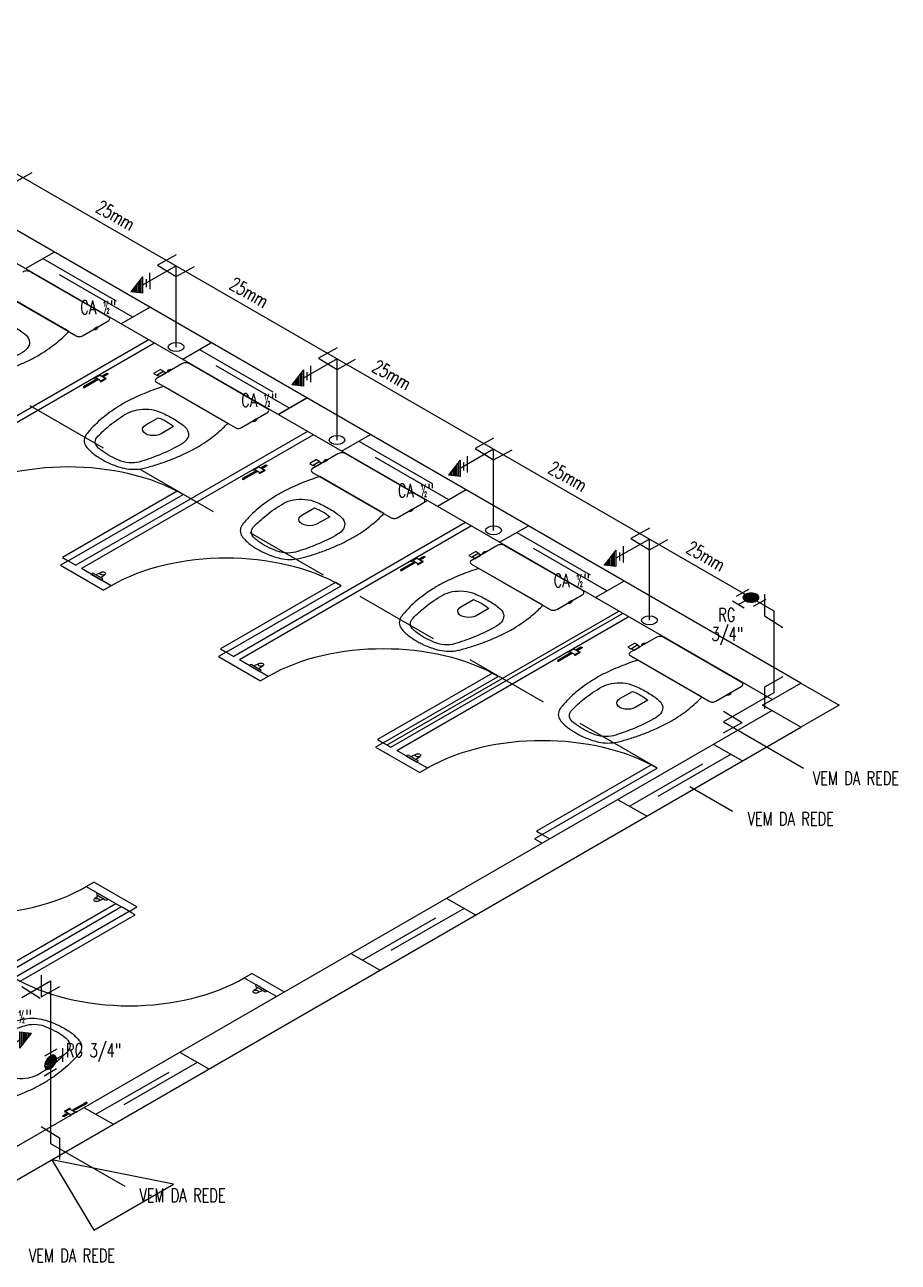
# Model space of a CAD drawing. Header units: millimetres. Extents: x 474.7 to 528.3, y 13.1 to 23.5.
# Drawn here: x 487.164 to 490.388, y 15.545 to 20.114 of the extents above; entities that cross this region are included whole.
import ezdxf

# ---------------------------------------------------------------- set-up
doc = ezdxf.new("R2010")
doc.units = ezdxf.units.MM
doc.header["$LTSCALE"] = 2.5
doc.linetypes.add('HIDDEN2', pattern=[0.1875, 0.125, -0.0625])
for name, color, linetype in [('AF-PVCH', 140, 'Continuous'), ('EIXO', 253, 'Continuous'), ('I-AGUA FRIA', 5, 'Continuous'), ('I-ARQ', 8, 'Continuous'), ('I-CONEXAO', 1, 'Continuous'), ('I-NORMO_INST', 4, 'Continuous'), ('I-ÁGUA', 5, 'Continuous')]:
    doc.layers.add(name, color=color, linetype=linetype)
doc.styles.add('25', font='ROMANS.SHX', dxfattribs={"width": 0.7, "height": 0.05})

# ---------------------------------------------------------------- blocks, each defined once
blk = doc.blocks.new('A$C79730085')
at = {"color": 8}
for p, q in [((-0.0229, 0.139, 2.2483), (0.0227, 0.1127, 2.2483)), ((-0.0198, 0.1433, 2.2483), (0.0196, 0.1206, 2.2483)), ((-0.0166, 0.1475, 2.2483), (0.0164, 0.1284, 2.2483)), ((-0.0135, 0.1518, 2.2483), (0.0133, 0.1363, 2.2483)), ((-0.0103, 0.156, 2.2483), (0.0101, 0.1442, 2.2483)), ((-0.0072, 0.1603, 2.2483), (0.007, 0.1521, 2.2483)), ((-0.004, 0.1645, 2.2483), (0.0038, 0.16, 2.2483))]:
    blk.add_line(p, q, dxfattribs=at)
at = {"layer": 'I-CONEXAO'}
for p, q in [((-0.0261, 0.1348, 2.2483), (-0.0001, 0.1698, 2.2483)), ((0.0259, 0.1048, 2.2483), (-0.0001, 0.1698, 2.2483)), ((0.0258, 0.0749), (-0.0262, 0.1049)), ((0.0259, 0.1048, 2.2483), (-0.0261, 0.1348, 2.2483)), ((0.0128, 0.098), (-0.0132, 0.113))]:
    blk.add_line(p, q, dxfattribs=at)
blk = doc.blocks.new('*U16')
blk.add_line((0.1234, 0.3712), (0, 0.3))
at = {"color": 8, "extrusion": (0, 0.816497, 0.57735)}
blk.add_circle((0, 0), 0.0291, dxfattribs=at)
at = {"layer": 'EIXO', "linetype": 'HIDDEN2'}
blk.add_line((0, 0, 2.2483), (0, 0.3, 2.2483), dxfattribs=at)
at = {"rotation": 300.0081952903947}
blk.add_blockref('A$C79730085', (0.0197, 0.3112, -2.2483), dxfattribs=at)
at = {"layer": 'I-NORMO_INST', "style": '25', "width": 0.7}
blk.add_text('CA ½"', height=0.05, dxfattribs=at).set_placement((0.0344, 0.4325, 2.2483))
blk = doc.blocks.new('*U21')
at = {"color": 8, "extrusion": (0, 0.816497, 0.57735)}
blk.add_circle((0, 0), 0.0291, dxfattribs=at)
at = {"layer": 'EIXO', "linetype": 'HIDDEN2'}
blk.add_line((0, 0, 2.2483), (0, 0.3, 2.2483), dxfattribs=at)
at = {"layer": 'I-AGUA FRIA'}
blk.add_line((0, 0.3, 2.2483), (-0.1234, 0.2288, 2.2483), dxfattribs=at)
at = {"rotation": 120.0081952903946}
blk.add_blockref('A$C79730085', (-0.0197, 0.2888), dxfattribs=at)
at = {"layer": 'I-NORMO_INST', "style": '25', "width": 0.7}
blk.add_text('CA ½"', height=0.05, dxfattribs=at).set_placement((-0.3535, 0.1221, 2.2483))
blk = doc.blocks.new('*X9')
at = {"color": 0}
for p, q in [((6.7133, 15.0236), (6.7303, 15.0405)), ((6.714, 15.0296), (6.7214, 15.037)), ((6.7149, 15.0199), (6.7367, 15.0417)), ((6.7174, 15.0171), (6.7424, 15.042)), ((6.7204, 15.0147), (6.7475, 15.0418)), ((6.7238, 15.0128), (6.7521, 15.0412)), ((6.7275, 15.0113), (6.7565, 15.0402)), ((6.7317, 15.0102), (6.7604, 15.0388)), ((6.7363, 15.0094), (6.7639, 15.0371)), ((6.7412, 15.009), (6.7671, 15.0349)), ((6.7466, 15.0091), (6.7697, 15.0323)), ((6.7527, 15.0099), (6.7718, 15.029)), ((6.7602, 15.0121), (6.7724, 15.0243))]:
    blk.add_line(p, q, dxfattribs=at)
blk = doc.blocks.new('RG5')
at = {"layer": 'I-CONEXAO'}
for p, q in [((-0.0537, 0.0041), (-0.0078, 0.0306)), ((-0.0242, -0.0389), (-0.0674, -0.014)), ((-0.0201, -0.0116), (-0.0458, -0.0264)), ((0.01, -0.0318), (0.0558, -0.0053))]:
    blk.add_line(p, q, dxfattribs=at)
blk.add_lwpolyline([(-0.0297, 0, 0.161289), (-0.0278, -0.0057, 0.106183), (-0.021, -0.0117, 0.070456), (-0.0119, -0.0151, 0.056723), (0, -0.0165, 0.056723), (0.0119, -0.0151, 0.070456), (0.021, -0.0117, 0.106183), (0.0278, -0.0057, 0.161289), (0.0297, 0, 0.161289), (0.0278, 0.0057, 0.106183), (0.021, 0.0117, 0.070456), (0.0119, 0.0152, 0.056723), (0, 0.0165, 0.056723), (-0.0119, 0.0152, 0.070456), (-0.021, 0.0117, 0.106183), (-0.0278, 0.0057, 0.161289)], format="xyb", close=True, dxfattribs=at)
at = {"color": 8}
blk.add_blockref('*X9', (-6.7428, -15.0255), dxfattribs=at)
blk = doc.blocks.new('*U26')
at = {"layer": 'AF-PVCH', "xscale": -1, "rotation": 59.99999999999946}
blk.add_blockref('RG5', (-0.0027, -0.0005, 5.2136), dxfattribs=at)
at = {"layer": 'I-NORMO_INST', "style": '25', "width": 0.7}
blk.add_text('RG 3/4" ', height=0.05, dxfattribs=at).set_placement((0.0543, 0.0181))

msp = doc.modelspace()

# ---------------------------------------------------------------- linework, layer by layer
at = {"layer": 'I-AGUA FRIA', "linetype": 'HIDDEN2'}
for p, q in [((484.7471, 20.1135, 2.2483), (489.7758, 17.2102, 2.2483)), ((489.928, 17.6466, 2.2483), (489.743, 17.5397, 2.2483))]:
    msp.add_line(p, q, dxfattribs=at)
at = {"layer": 'I-AGUA FRIA'}
for p, q in [((486.339, 20.022, 2.2483), (489.928, 17.9499, 2.2483)), ((489.928, 17.9499, 2.2483), (489.928, 17.6466, 2.2483)), ((487.1525, 16.5224, 14.849), (487.2587, 16.5837, 14.849)), ((487.2587, 16.5837, 14.849), (487.2587, 15.9837, 14.849)), ((487.2587, 15.9837, 14.849), (487.5334, 15.8251, 14.849))]:
    msp.add_line(p, q, dxfattribs=at)
at = {"layer": 'I-ARQ', "extrusion": (0, 0.816497, 0.57735)}
for p, q in [((490.0285, 17.6833, 6.8993), (485.8248, 20.1103, 3.467)), ((490.0285, 17.6833, 6.8993), (485.8248, 20.1103, 3.467)), ((489.9224, 17.6221, 6.9859), (486.4576, 19.6225, 4.1569)), ((489.9224, 17.6221, 6.9859), (486.4576, 19.6225, 4.1569)), ((487.4706, 19.0362, 4.9861), (487.186, 19.2004, 4.7538)), ((487.0631, 19.1326, 4.8498), (487.353, 18.9652, 5.0865)), ((487.3769, 18.9651, 5.0866), (487.4706, 19.0192, 5.0101)), ((486.7652, 18.4569, 5.8053), (487.6195, 18.9502, 5.1077)), ((486.7864, 18.4447, 5.8226), (487.6407, 18.9379, 5.1251)), ((487.4663, 18.826, 5.2833), (487.4478, 18.8153, 5.2985)), ((487.4705, 18.8235, 5.2868), (487.452, 18.8129, 5.3019)), ((487.4621, 18.8235, 5.2868), (487.4663, 18.8211, 5.2903)), ((487.4636, 18.8244, 5.2856), (487.4678, 18.822, 5.289)), ((487.7435, 18.8616, 5.233), (487.6498, 18.8075, 5.3095)), ((488.0575, 18.6973, 5.4653), (487.7729, 18.8616, 5.233)), ((487.4314, 18.8059, 5.3118), (487.3809, 18.7767, 5.3531)), ((487.3844, 18.7787, 5.3502), (487.3887, 18.7763, 5.3537)), ((487.4357, 18.8034, 5.3153), (487.3852, 18.7742, 5.3565)), ((487.388, 18.7808, 5.3473), (487.3922, 18.7783, 5.3507)), ((487.4208, 18.8092, 5.307), (487.4419, 18.8215, 5.2897)), ((487.444, 18.7986, 5.322), (487.4232, 18.8106, 5.3051)), ((487.4603, 18.8081, 5.3087), (487.4395, 18.8201, 5.2917)), ((487.443, 18.7981, 5.3228), (487.4613, 18.8086, 5.3079)), ((487.4455, 18.7966, 5.3249), (487.4638, 18.8072, 5.3099)), ((487.4592, 18.8219, 5.2891), (487.4635, 18.8195, 5.2926)), ((487.65, 18.7937, 5.329), (487.9399, 18.6264, 5.5657)), ((487.3804, 18.7763, 5.3536), (487.3845, 18.774, 5.3569)), ((487.3821, 18.7774, 5.3521), (487.3863, 18.7749, 5.3556)), ((487.9638, 18.6262, 5.5658), (488.0575, 18.6803, 5.4893)), ((488.2077, 18.6121, 5.5859), (487.3521, 18.1181, 6.2845)), ((488.2289, 18.5998, 5.6032), (487.3733, 18.1058, 6.3018)), ((488.3198, 18.5289, 5.7035), (488.2261, 18.4748, 5.78)), ((488.6338, 18.3646, 5.9359), (488.3492, 18.5289, 5.7035)), ((488.0183, 18.467, 5.791), (487.9678, 18.4378, 5.8323)), ((488.0226, 18.4646, 5.7945), (487.9721, 18.4354, 5.8357)), ((488.0077, 18.4704, 5.7862), (488.0288, 18.4826, 5.7689)), ((488.0309, 18.4598, 5.8012), (488.0101, 18.4718, 5.7843)), ((488.0472, 18.4692, 5.7879), (488.0264, 18.4812, 5.7709)), ((488.0299, 18.4592, 5.802), (488.0482, 18.4698, 5.7871)), ((488.0324, 18.4578, 5.8041), (488.0507, 18.4683, 5.7891)), ((488.0532, 18.4871, 5.7625), (488.0347, 18.4765, 5.7777)), ((488.0574, 18.4847, 5.766), (488.0389, 18.474, 5.7811)), ((488.0461, 18.4831, 5.7683), (488.0504, 18.4806, 5.7718)), ((488.049, 18.4847, 5.766), (488.0532, 18.4823, 5.7695)), ((488.0505, 18.4856, 5.7648), (488.0547, 18.4831, 5.7682)), ((488.2263, 18.461, 5.7995), (488.5162, 18.2936, 6.0362)), ((487.9673, 18.4375, 5.8328), (487.9714, 18.4351, 5.8361)), ((487.969, 18.4385, 5.8313), (487.9732, 18.4361, 5.8348)), ((487.9713, 18.4399, 5.8294), (487.9756, 18.4374, 5.8329)), ((487.9749, 18.4419, 5.8265), (487.9791, 18.4395, 5.8299)), ((487.7269, 18.3916, 5.8976), (487.3026, 18.1467, 6.244)), ((487.3238, 18.1344, 6.2614), (487.7481, 18.3794, 5.915)), ((488.538, 18.2925, 6.0379), (488.6497, 18.3569, 5.9467)), ((488.5401, 18.2935, 6.0364), (488.6338, 18.3476, 5.9599)), ((488.7911, 18.2753, 6.0622), (487.9355, 17.7813, 6.7608)), ((488.8123, 18.263, 6.0795), (487.9567, 17.769, 6.7781)), ((488.9067, 18.19, 6.1827), (488.813, 18.1359, 6.2592)), ((489.2207, 18.0257, 6.4151), (488.9361, 18.19, 6.1827)), ((487.3026, 18.1467, 6.244), (487.3238, 18.1344, 6.2614)), ((488.591, 18.1336, 6.2625), (488.6122, 18.1458, 6.2452)), ((488.6306, 18.1324, 6.2642), (488.6098, 18.1444, 6.2472)), ((488.6366, 18.1503, 6.2389), (488.6181, 18.1397, 6.254)), ((488.6408, 18.1479, 6.2423), (488.6223, 18.1372, 6.2574)), ((488.6295, 18.1463, 6.2446), (488.6337, 18.1438, 6.2481)), ((488.6323, 18.1479, 6.2423), (488.6366, 18.1454, 6.2458)), ((488.6338, 18.1488, 6.2411), (488.6381, 18.1463, 6.2446)), ((487.3238, 18.1344, 6.2614), (487.2955, 18.1181, 6.2845)), ((487.2955, 18.1181, 6.2845), (487.4511, 18.0283, 6.4115)), ((487.3238, 18.1344, 6.2614), (487.3521, 18.1181, 6.2845)), ((487.4829, 18.0426, 6.3913), (487.3733, 18.1058, 6.3018)), ((488.5507, 18.1007, 6.3091), (488.5548, 18.0983, 6.3125)), ((488.6017, 18.1302, 6.2673), (488.5512, 18.101, 6.3086)), ((488.5524, 18.1017, 6.3076), (488.5566, 18.0993, 6.3111)), ((488.5547, 18.1031, 6.3057), (488.5589, 18.1006, 6.3092)), ((488.6059, 18.1278, 6.2708), (488.5554, 18.0986, 6.312)), ((488.5583, 18.1051, 6.3028), (488.5625, 18.1027, 6.3063)), ((488.6142, 18.123, 6.2775), (488.5934, 18.135, 6.2606)), ((488.6133, 18.1224, 6.2783), (488.6315, 18.133, 6.2634)), ((488.6158, 18.121, 6.2804), (488.634, 18.1315, 6.2654)), ((488.8132, 18.1222, 6.2787), (489.1031, 17.9548, 6.5154)), ((487.3415, 18.0916, 6.322), (487.4546, 18.0262, 6.4144)), ((487.4087, 18.0854, 6.3307), (487.4123, 18.0874, 6.3278)), ((487.4087, 18.0854, 6.3307), (487.4475, 18.063, 6.3624)), ((487.4193, 18.0874, 6.3278), (487.451, 18.0691, 6.3537)), ((487.4265, 18.0833, 6.3336), (487.4448, 18.0919, 6.3215)), ((487.4442, 18.0731, 6.3481), (487.459, 18.0837, 6.3331)), ((487.4475, 18.063, 6.3624), (487.451, 18.0651, 6.3595)), ((488.3102, 18.0548, 6.3739), (487.886, 17.8099, 6.7204)), ((488.3315, 18.0426, 6.3913), (488.3102, 18.0548, 6.3739)), ((487.4829, 18.0426, 6.3913), (487.4546, 18.0262, 6.4144)), ((487.9072, 17.7976, 6.7377), (488.3315, 18.0426, 6.3913)), ((489.127, 17.9547, 6.5156), (489.2207, 18.0088, 6.4391)), ((488.5012, 17.4547, 7.2227), (489.3568, 17.9487, 6.5241)), ((488.5153, 17.4465, 7.2342), (489.3696, 17.9397, 6.5367)), ((488.5365, 17.4343, 7.2515), (489.3908, 17.9275, 6.554)), ((489.4936, 17.8512, 6.6619), (489.3999, 17.7971, 6.7384)), ((489.8075, 17.6869, 6.8943), (489.523, 17.8512, 6.6619)), ((487.9072, 17.7976, 6.7377), (487.8789, 17.7813, 6.7608)), ((487.8789, 17.7813, 6.7608), (488.0345, 17.6915, 6.8878)), ((487.886, 17.8099, 6.7204), (487.9072, 17.7976, 6.7377)), ((487.9072, 17.7976, 6.7377), (487.9355, 17.7813, 6.7608)), ((489.1815, 17.7954, 6.7408), (489.131, 17.7663, 6.782)), ((489.1858, 17.793, 6.7442), (489.1353, 17.7638, 6.7855)), ((489.1708, 17.7988, 6.736), (489.192, 17.8111, 6.7187)), ((489.1941, 17.7882, 6.751), (489.1733, 17.8002, 6.734)), ((489.2104, 17.7977, 6.7376), (489.1896, 17.8097, 6.7206)), ((489.1931, 17.7877, 6.7518), (489.2114, 17.7982, 6.7368)), ((489.1956, 17.7862, 6.7538), (489.2139, 17.7968, 6.7389)), ((489.2164, 17.8156, 6.7123), (489.1979, 17.8049, 6.7274)), ((489.2206, 17.8131, 6.7158), (489.2021, 17.8024, 6.7309)), ((489.2093, 17.8115, 6.7181), (489.2136, 17.809, 6.7215)), ((489.2122, 17.8131, 6.7157), (489.2164, 17.8107, 6.7192)), ((489.2137, 17.814, 6.7145), (489.2179, 17.8115, 6.718)), ((489.4001, 17.7833, 6.7579), (489.69, 17.6159, 6.9946)), ((488.0628, 17.7078, 6.8647), (487.9567, 17.769, 6.7781)), ((487.9921, 17.7486, 6.807), (487.9956, 17.7506, 6.8041)), ((487.9921, 17.7486, 6.807), (488.0309, 17.7262, 6.8387)), ((488.0027, 17.7506, 6.8041), (488.0344, 17.7323, 6.83)), ((488.0098, 17.7465, 6.8099), (488.0282, 17.7551, 6.7978)), ((488.0275, 17.7363, 6.8244), (488.0423, 17.7469, 6.8094)), ((488.0309, 17.7262, 6.8387), (488.0344, 17.7283, 6.8358)), ((489.1305, 17.7659, 6.7826), (489.1346, 17.7635, 6.7859)), ((489.1322, 17.767, 6.781), (489.1364, 17.7645, 6.7845)), ((489.1345, 17.7683, 6.7791), (489.1388, 17.7659, 6.7826)), ((489.1381, 17.7704, 6.7762), (489.1423, 17.7679, 6.7797)), ((488.0628, 17.7078, 6.8647), (488.0345, 17.6915, 6.8878)), ((488.8901, 17.7201, 6.8474), (488.4658, 17.4751, 7.1938)), ((488.487, 17.4629, 7.2111), (488.9113, 17.7078, 6.8647)), ((488.9113, 17.7078, 6.8647), (488.8901, 17.7201, 6.8474)), ((489.8871, 17.6017, 7.0148), (490.0285, 17.6833, 6.8993)), ((489.8871, 17.6017, 7.0148), (490.0285, 17.6833, 6.8993)), ((489.8871, 17.6017, 7.0148), (490.0285, 17.6833, 6.8993)), ((489.8871, 17.6017, 7.0148), (490.0285, 17.6833, 6.8993)), ((489.8871, 17.6017, 7.0148), (490.0285, 17.6833, 6.8993)), ((489.8871, 17.6017, 7.0148), (490.0285, 17.6833, 6.8993)), ((489.8871, 17.6017, 7.0148), (490.0285, 17.6833, 6.8993)), ((489.8871, 17.6017, 7.0148), (490.0285, 17.6833, 6.8993)), ((489.8871, 17.6017, 7.0148), (490.0285, 17.6833, 6.8993)), ((489.8871, 17.6017, 7.0148), (490.0285, 17.6833, 6.8993)), ((490.0285, 17.6833, 6.8993), (490.1699, 17.6017, 7.0148)), ((490.0285, 17.6833, 6.8993), (490.1699, 17.6017, 7.0148)), ((490.0285, 17.6833, 6.8993), (490.1699, 17.6017, 7.0148)), ((490.0285, 17.6833, 6.8993), (490.1699, 17.6017, 7.0148)), ((490.0285, 17.6833, 6.8993), (490.1699, 17.6017, 7.0148)), ((490.0285, 17.6833, 6.8993), (490.1699, 17.6017, 7.0148)), ((490.0285, 17.6833, 6.8993), (490.1699, 17.6017, 7.0148)), ((490.0285, 17.6833, 6.8993), (490.1699, 17.6017, 7.0148)), ((490.0285, 17.6833, 6.8993), (490.1699, 17.6017, 7.0148)), ((490.0285, 17.6833, 6.8993), (490.1699, 17.6017, 7.0148)), ((489.7139, 17.6158, 6.9948), (489.8075, 17.6699, 6.9183)), ((490.0285, 17.52, 7.1303), (489.8871, 17.6017, 7.0148)), ((490.0285, 17.52, 7.1303), (489.8871, 17.6017, 7.0148)), ((490.0285, 17.52, 7.1303), (489.8871, 17.6017, 7.0148)), ((490.0285, 17.52, 7.1303), (489.8871, 17.6017, 7.0148)), ((490.0285, 17.52, 7.1303), (489.8871, 17.6017, 7.0148)), ((490.0285, 17.52, 7.1303), (489.8871, 17.6017, 7.0148)), ((490.0285, 17.52, 7.1303), (489.8871, 17.6017, 7.0148)), ((490.0285, 17.52, 7.1303), (489.8871, 17.6017, 7.0148)), ((490.0285, 17.52, 7.1303), (489.8871, 17.6017, 7.0148)), ((490.0285, 17.52, 7.1303), (489.8871, 17.6017, 7.0148)), ((490.1699, 17.6017, 7.0148), (490.0285, 17.52, 7.1303)), ((490.1699, 17.6017, 7.0148), (490.0285, 17.52, 7.1303)), ((490.1699, 17.6017, 7.0148), (490.0285, 17.52, 7.1303)), ((490.1699, 17.6017, 7.0148), (490.0285, 17.52, 7.1303)), ((490.1699, 17.6017, 7.0148), (490.0285, 17.52, 7.1303)), ((490.1699, 17.6017, 7.0148), (490.0285, 17.52, 7.1303)), ((490.1699, 17.6017, 7.0148), (490.0285, 17.52, 7.1303)), ((490.1699, 17.6017, 7.0148), (490.0285, 17.52, 7.1303)), ((490.1699, 17.6017, 7.0148), (490.0285, 17.52, 7.1303)), ((490.1699, 17.6017, 7.0148), (490.0285, 17.52, 7.1303)), ((489.9224, 17.5812, 7.0437), (487.1325, 15.9705, 9.3217)), ((486.8907, 15.7084, 9.6923), (490.0285, 17.52, 7.1303)), ((488.487, 17.4629, 7.2111), (488.4587, 17.4465, 7.2342)), ((488.4658, 17.4751, 7.1938), (488.487, 17.4629, 7.2111)), ((488.487, 17.4629, 7.2111), (488.5153, 17.4465, 7.2342)), ((488.4587, 17.4465, 7.2342), (488.6214, 17.3526, 7.367)), ((488.487, 17.4302, 7.2573), (488.5082, 17.4179, 7.2746)), ((488.6497, 17.369, 7.3439), (488.5365, 17.4343, 7.2515)), ((488.5719, 17.4138, 7.2804), (488.5755, 17.4159, 7.2775)), ((488.5719, 17.4138, 7.2804), (488.6107, 17.3914, 7.3121)), ((488.5825, 17.4159, 7.2775), (488.6142, 17.3976, 7.3034)), ((488.5896, 17.4118, 7.2834), (488.608, 17.4203, 7.2713)), ((488.6074, 17.4015, 7.2978), (488.6222, 17.4121, 7.2828)), ((488.6107, 17.3914, 7.3121), (488.6142, 17.3935, 7.3092)), ((488.6497, 17.369, 7.3439), (488.6214, 17.3526, 7.367)), ((489.477, 17.3812, 7.3266), (489.0527, 17.1363, 7.673)), ((489.0739, 17.124, 7.6903), (489.4982, 17.369, 7.3439)), ((489.0739, 17.124, 7.6903), (489.0456, 17.1077, 7.7134)), ((489.0456, 17.1077, 7.7134), (489.0739, 17.0914, 7.7365)), ((489.0739, 17.124, 7.6903), (489.1022, 17.1077, 7.7134)), ((487.3906, 16.9319, 7.962), (487.4189, 16.9482, 7.9389)), ((487.3906, 16.9319, 7.962), (487.4189, 16.9482, 7.9389)), ((487.3906, 16.9319, 7.962), (487.5214, 16.8564, 8.0688)), ((487.578, 16.8564, 8.0688), (487.4189, 16.9482, 7.9389)), ((487.4331, 16.9074, 7.9967), (487.4295, 16.9053, 7.9996)), ((487.4331, 16.9074, 7.9967), (487.4718, 16.885, 8.0284)), ((487.5002, 16.8686, 8.0515), (486.5385, 16.3134, 8.8367)), ((487.4366, 16.8971, 8.0112), (487.4218, 16.8865, 8.0262)), ((487.4295, 16.9012, 8.0054), (487.4612, 16.8829, 8.0312)), ((487.4544, 16.8869, 8.0256), (487.436, 16.8784, 8.0377)), ((487.4718, 16.885, 8.0284), (487.4683, 16.8829, 8.0312)), ((487.5214, 16.8564, 8.0688), (486.5597, 16.3011, 8.854)), ((487.5497, 16.84, 8.0919), (487.1254, 16.5951, 8.4383)), ((487.1466, 16.5828, 8.4556), (487.5709, 16.8278, 8.1092)), ((487.5567, 16.8359, 8.0977), (487.5214, 16.8564, 8.0688)), ((487.5497, 16.84, 8.0919), (487.578, 16.8564, 8.0688)), ((487.5709, 16.8278, 8.1092), (487.5497, 16.84, 8.0919)), ((487.9739, 16.5951, 8.4383), (488.0022, 16.6114, 8.4152)), ((487.9739, 16.5951, 8.4383), (488.0941, 16.5257, 8.5365)), ((488.1224, 16.542, 8.5134), (488.0022, 16.6114, 8.4152)), ((488.0235, 16.5583, 8.4904), (488.0087, 16.5477, 8.5054)), ((488.02, 16.5685, 8.4759), (488.0164, 16.5665, 8.4788)), ((488.0164, 16.5624, 8.4846), (488.0481, 16.5441, 8.5104)), ((488.02, 16.5685, 8.4759), (488.0587, 16.5461, 8.5076)), ((488.0413, 16.5481, 8.5048), (488.0229, 16.5395, 8.5169)), ((488.0587, 16.5461, 8.5076), (488.0552, 16.5441, 8.5104)), ((487.3388, 16.1057, 9.1304), (487.3893, 16.1349, 9.0891)), ((487.3431, 16.1033, 9.1338), (487.3936, 16.1324, 9.0926)), ((487.3865, 16.1284, 9.0984), (487.3823, 16.1308, 9.0949)), ((487.3901, 16.1304, 9.0955), (487.3858, 16.1329, 9.092)), ((487.3924, 16.1318, 9.0936), (487.3882, 16.1342, 9.0901)), ((487.3941, 16.1328, 9.092), (487.39, 16.1352, 9.0887)), ((487.304, 16.0856, 9.1588), (487.3225, 16.0963, 9.1437)), ((487.3109, 16.0847, 9.1601), (487.3067, 16.0872, 9.1566)), ((487.3082, 16.0831, 9.1623), (487.3267, 16.0938, 9.1472)), ((487.3124, 16.0856, 9.1589), (487.3082, 16.088, 9.1554)), ((487.329, 16.1125, 9.1208), (487.3107, 16.1019, 9.1357)), ((487.3153, 16.0872, 9.1565), (487.311, 16.0897, 9.1531)), ((487.3315, 16.1111, 9.1228), (487.3132, 16.1005, 9.1378)), ((487.3142, 16.1011, 9.137), (487.335, 16.0891, 9.154)), ((487.3305, 16.1105, 9.1236), (487.3513, 16.0985, 9.1406)), ((487.3537, 16.0999, 9.1386), (487.3326, 16.0877, 9.1559))]:
    msp.add_line(p, q, dxfattribs=at)
at = {"layer": 'I-ARQ', "linetype": 'HIDDEN2', "extrusion": (0, 0.816497, 0.57735)}
for p, q in [((487.1665, 19.2132, 4.7357), (487.2726, 19.2745, 4.6491)), ((487.1665, 19.2132, 4.7357), (487.2726, 19.2745, 4.6491)), ((487.5625, 19.0336, 4.9897), (487.2089, 19.2377, 4.7011)), ((487.5625, 19.0336, 4.9897), (487.2089, 19.2377, 4.7011)), ((487.2301, 19.25, 4.6838), (487.5837, 19.0458, 4.9724)), ((487.2301, 19.25, 4.6838), (487.5837, 19.0458, 4.9724)), ((487.6261, 19.0703, 4.9378), (487.52, 19.0091, 5.0244)), ((487.6261, 19.0703, 4.9378), (487.52, 19.0091, 5.0244)), ((487.745, 18.8777, 5.2102), (487.8511, 18.9389, 5.1236)), ((487.745, 18.8777, 5.2102), (487.8511, 18.9389, 5.1236)), ((488.141, 18.6981, 5.4642), (487.7874, 18.9022, 5.1756)), ((488.141, 18.6981, 5.4642), (487.7874, 18.9022, 5.1756)), ((487.8086, 18.9144, 5.1583), (488.1622, 18.7103, 5.4469)), ((487.8086, 18.9144, 5.1583), (488.1622, 18.7103, 5.4469)), ((488.2046, 18.7348, 5.4123), (488.0986, 18.6736, 5.4989)), ((488.2059, 18.7356, 5.4112), (488.0999, 18.6743, 5.4978)), ((488.3332, 18.5396, 5.6883), (488.4393, 18.6008, 5.6017)), ((488.3332, 18.5396, 5.6883), (488.4393, 18.6008, 5.6017)), ((488.7292, 18.36, 5.9424), (488.3756, 18.5641, 5.6537)), ((488.7292, 18.36, 5.9424), (488.3756, 18.5641, 5.6537)), ((488.3969, 18.5764, 5.6364), (488.7504, 18.3722, 5.9251)), ((488.3969, 18.5764, 5.6364), (488.7504, 18.3722, 5.9251)), ((488.7928, 18.3967, 5.8904), (488.6868, 18.3355, 5.977)), ((488.7928, 18.3967, 5.8904), (488.6868, 18.3355, 5.977)), ((488.9166, 18.2028, 6.1647), (489.0226, 18.264, 6.0781)), ((488.9166, 18.2028, 6.1647), (489.0226, 18.264, 6.0781)), ((488.9802, 18.2395, 6.1127), (489.3338, 18.0354, 6.4014)), ((488.9802, 18.2395, 6.1127), (489.3338, 18.0354, 6.4014)), ((489.3126, 18.0232, 6.4187), (488.959, 18.2273, 6.13)), ((489.3126, 18.0232, 6.4187), (488.959, 18.2273, 6.13)), ((489.3762, 18.0599, 6.3667), (489.2701, 17.9987, 6.4533)), ((489.3762, 18.0599, 6.3667), (489.2701, 17.9987, 6.4533)), ((489.7068, 17.4567, 7.2198), (489.8128, 17.3955, 7.3064)), ((489.3956, 17.2281, 7.5431), (489.7492, 17.4322, 7.2544)), ((489.7704, 17.42, 7.2717), (489.4169, 17.2159, 7.5604)), ((489.4982, 17.369, 7.3439), (489.477, 17.3812, 7.3266)), ((489.4593, 17.1914, 7.595), (489.3532, 17.2526, 7.5084)), ((489.0527, 17.1363, 7.673), (489.0739, 17.124, 7.6903)), ((488.4108, 16.6595, 8.3472), (488.7643, 16.8636, 8.0585)), ((488.7219, 16.8881, 8.0239), (488.828, 16.8269, 8.1105)), ((488.7856, 16.8514, 8.0759), (488.432, 16.6473, 8.3645)), ((488.4744, 16.6228, 8.3992), (488.3684, 16.684, 8.3126)), ((487.7371, 16.3195, 8.828), (487.8431, 16.2583, 8.9146)), ((487.4259, 16.0909, 9.1514), (487.7795, 16.295, 8.8627)), ((487.8007, 16.2828, 8.88), (487.4471, 16.0786, 9.1687)), ((487.4896, 16.0542, 9.2033), (487.3835, 16.1154, 9.1167))]:
    msp.add_line(p, q, dxfattribs=at)
at = {"layer": 'I-ARQ', "linetype": 'ByBlock', "extrusion": (0, 0.816497, 0.57735)}
for p, q in [((487.6649, 18.8407, 5.2626), (487.6394, 18.826, 5.2833)), ((487.6394, 18.826, 5.2833), (487.6507, 18.8195, 5.2926)), ((487.6507, 18.8195, 5.2926), (487.6762, 18.8342, 5.2718)), ((487.6649, 18.8407, 5.2626), (487.6762, 18.8342, 5.2718)), ((488.2412, 18.508, 5.7331), (488.2157, 18.4933, 5.7539)), ((488.2412, 18.508, 5.7331), (488.2525, 18.5014, 5.7423)), ((488.2157, 18.4933, 5.7539), (488.227, 18.4867, 5.7631)), ((488.227, 18.4867, 5.7631), (488.2525, 18.5014, 5.7423)), ((488.8281, 18.1691, 6.2123), (488.8026, 18.1544, 6.2331)), ((488.8026, 18.1544, 6.2331), (488.8139, 18.1479, 6.2423)), ((488.8139, 18.1479, 6.2423), (488.8394, 18.1626, 6.2215)), ((488.8281, 18.1691, 6.2123), (488.8394, 18.1626, 6.2215)), ((489.415, 17.8303, 6.6915), (489.3895, 17.8156, 6.7123)), ((489.4008, 17.809, 6.7215), (489.4263, 17.8237, 6.7007)), ((489.415, 17.8303, 6.6915), (489.4263, 17.8237, 6.7007)), ((489.3895, 17.8156, 6.7123), (489.4008, 17.809, 6.7215))]:
    msp.add_line(p, q, dxfattribs=at)
at = {"layer": 'I-ARQ', "ltscale": 10, "extrusion": (0, 0.816497, 0.57735)}
for p, q in [((487.7132, 15.8336, 9.5152), (487.2632, 15.9235, 9.3881)), ((487.2632, 15.9235, 9.3881), (487.4189, 15.6637, 9.7555)), ((487.4189, 15.6637, 9.7555), (487.7132, 15.8336, 9.5152))]:
    msp.add_line(p, q, dxfattribs=at)
at = {"layer": 'I-ARQ', "extrusion": (0, 0.816497, 0.57735), "elevation": 18.4217}
for points in [[(-487.09, -7.0595, -0.003882), (-487.0585, -7.0415, 0.024258), (-486.9921, -6.9948, 0.02486), (-486.9539, -6.9623, 0.033324), (-486.9189, -6.9266, 0.02486), (-486.8927, -6.8962, 0.012268), (-486.8623, -6.8559, 0.015806), (-486.8351, -6.8124, 0.026699), (-486.8107, -6.7661, 0.021919), (-486.8019, -6.7466, 0.174675), (-486.8026, -6.6773, 0.045452), (-486.8171, -6.6494, 0.022856), (-486.8239, -6.6381, 0.041289), (-486.84, -6.6163, 0.039166), (-486.8437, -6.612, 0.012899), (-486.8451, -6.6107, 0.04333), (-486.8609, -6.5942, 0.04333), (-486.8773, -6.5784, 0.052091), (-486.883, -6.5733, 0.041289), (-486.9047, -6.5573, 0.022856), (-486.916, -6.5504, 0.045452), (-486.944, -6.5359, 0.174675), (-487.0133, -6.5352, 0.021919), (-487.0327, -6.544, 0.026699), (-487.079, -6.5684, 0.015806), (-487.1225, -6.5957, 0.012268), (-487.1628, -6.6261, 0.02486), (-487.1932, -6.6522, 0.033324), (-487.2289, -6.6872, 0.02486), (-487.2615, -6.7254, 0.024258), (-487.3081, -6.7919, -0.003882), (-487.3262, -6.8233)], [(-487.1804, -6.7673, -0.234638), (-487.1554, -6.6901, -0.044666), (-487.0779, -6.6247, -0.031515), (-487.0082, -6.5806, -0.151063), (-486.9718, -6.5706, -0.148094), (-486.932, -6.5822, -0.031073), (-486.9208, -6.5903, -0.035055), (-486.886, -6.6193, -0.035055), (-486.857, -6.6542, -0.031073), (-486.8489, -6.6653, -0.148094), (-486.8372, -6.7052, -0.151063), (-486.8472, -6.7416, -0.031515), (-486.8914, -6.8113, -0.044666), (-486.9567, -6.8888, -0.234638), (-487.034, -6.9138, -0.129345), (-487.0763, -6.8957, -0.041331), (-487.1225, -6.8559, -0.041331), (-487.1623, -6.8096, -0.129345)], [(-487.6769, -6.4726, -0.003882), (-487.6454, -6.4546, 0.024258), (-487.579, -6.4079, 0.02486), (-487.5408, -6.3754, 0.033324), (-487.5058, -6.3397, 0.02486), (-487.4796, -6.3093, 0.012268), (-487.4492, -6.269, 0.015806), (-487.422, -6.2255, 0.026699), (-487.3976, -6.1792, 0.021919), (-487.3888, -6.1597, 0.174675), (-487.3895, -6.0904, 0.045452), (-487.404, -6.0625, 0.022856), (-487.4108, -6.0512, 0.041289), (-487.4269, -6.0294, 0.039166), (-487.4306, -6.0251, 0.012899), (-487.432, -6.0238, 0.04333), (-487.4478, -6.0073, 0.04333), (-487.4642, -5.9915, 0.052091), (-487.4699, -5.9864, 0.041289), (-487.4916, -5.9704, 0.022856), (-487.5029, -5.9635, 0.045452), (-487.5309, -5.949, 0.174675), (-487.6002, -5.9483, 0.021919), (-487.6196, -5.9571, 0.026699), (-487.6659, -5.9815, 0.015806), (-487.7094, -6.0088, 0.012268), (-487.7497, -6.0392, 0.02486), (-487.7801, -6.0653, 0.033324), (-487.8158, -6.1003, 0.02486), (-487.8484, -6.1385, 0.024258), (-487.895, -6.205, -0.003882), (-487.9131, -6.2364)], [(-487.7673, -6.1804, -0.234638), (-487.7423, -6.1032, -0.044666), (-487.6648, -6.0378, -0.031515), (-487.5951, -5.9937, -0.151063), (-487.5587, -5.9837, -0.148094), (-487.5189, -5.9953, -0.031073), (-487.5077, -6.0034, -0.035055), (-487.4729, -6.0324, -0.035055), (-487.4439, -6.0673, -0.031073), (-487.4358, -6.0784, -0.148094), (-487.4241, -6.1183, -0.151063), (-487.4341, -6.1547, -0.031515), (-487.4783, -6.2244, -0.044666), (-487.5436, -6.3019, -0.234638), (-487.6209, -6.3269, -0.129345), (-487.6632, -6.3088, -0.041331), (-487.7094, -6.269, -0.041331), (-487.7492, -6.2227, -0.129345)], [(-488.2532, -5.8963, -0.003882), (-488.2217, -5.8783, 0.024258), (-488.1553, -5.8316, 0.02486), (-488.1171, -5.7991, 0.033324), (-488.0821, -5.7634, 0.02486), (-488.0559, -5.733, 0.012268), (-488.0255, -5.6927, 0.015806), (-487.9983, -5.6492, 0.026699), (-487.9739, -5.6029, 0.021919), (-487.965, -5.5834, 0.174675), (-487.9658, -5.5141, 0.045452), (-487.9802, -5.4862, 0.022856), (-487.9871, -5.4749, 0.041289), (-488.0032, -5.4531, 0.039166), (-488.0069, -5.4488, 0.012899), (-488.0083, -5.4475, 0.04333), (-488.0241, -5.4311, 0.04333), (-488.0405, -5.4152, 0.052091), (-488.0462, -5.4101, 0.041289), (-488.0679, -5.3941, 0.022856), (-488.0792, -5.3872, 0.045452), (-488.1072, -5.3727, 0.174675), (-488.1765, -5.372, 0.021919), (-488.1959, -5.3808, 0.026699), (-488.2422, -5.4052, 0.015806), (-488.2857, -5.4325, 0.012268), (-488.326, -5.4629, 0.02486), (-488.3564, -5.489, 0.033324), (-488.3921, -5.524, 0.02486), (-488.4247, -5.5622, 0.024258), (-488.4713, -5.6287, -0.003882), (-488.4894, -5.6602)], [(-488.3436, -5.6041, -0.234638), (-488.3186, -5.5269, -0.044666), (-488.2411, -5.4615, -0.031515), (-488.1714, -5.4174, -0.151063), (-488.135, -5.4074, -0.148094), (-488.0952, -5.419, -0.031073), (-488.084, -5.4271, -0.035055), (-488.0492, -5.4562, -0.035055), (-488.0202, -5.491, -0.031073), (-488.0121, -5.5021, -0.148094), (-488.0004, -5.542, -0.151063), (-488.0104, -5.5784, -0.031515), (-488.0546, -5.6481, -0.044666), (-488.1199, -5.7256, -0.234638), (-488.1971, -5.7506, -0.129345), (-488.2395, -5.7325, -0.041331), (-488.2857, -5.6927, -0.041331), (-488.3255, -5.6464, -0.129345)], [(-488.8401, -5.3094, -0.003882), (-488.8086, -5.2914, 0.024258), (-488.7422, -5.2447, 0.02486), (-488.704, -5.2122, 0.033324), (-488.669, -5.1765, 0.02486), (-488.6428, -5.1461, 0.012268), (-488.6124, -5.1058, 0.015806), (-488.5852, -5.0623, 0.026699), (-488.5608, -5.016, 0.021919), (-488.5519, -4.9965, 0.174675), (-488.5526, -4.9272, 0.045452), (-488.5671, -4.8993, 0.022856), (-488.574, -4.888, 0.041289), (-488.5901, -4.8662, 0.039166), (-488.5938, -4.8619, 0.012899), (-488.5952, -4.8606, 0.04333), (-488.611, -4.8442, 0.04333), (-488.6274, -4.8283, 0.052091), (-488.6331, -4.8232, 0.041289), (-488.6548, -4.8072, 0.022856), (-488.6661, -4.8003, 0.045452), (-488.6941, -4.7858, 0.174675), (-488.7634, -4.7851, 0.021919), (-488.7828, -4.7939, 0.026699), (-488.8291, -4.8183, 0.015806), (-488.8726, -4.8456, 0.012268), (-488.9129, -4.876, 0.02486), (-488.9433, -4.9021, 0.033324), (-488.979, -4.9371, 0.02486), (-489.0116, -4.9753, 0.024258), (-489.0582, -5.0418, -0.003882), (-489.0763, -5.0733)], [(-488.9305, -5.0172, -0.234638), (-488.9055, -4.94, -0.044666), (-488.828, -4.8746, -0.031515), (-488.7583, -4.8305, -0.151063), (-488.7219, -4.8205, -0.148094), (-488.6821, -4.8321, -0.031073), (-488.6709, -4.8402, -0.035055), (-488.6361, -4.8693, -0.035055), (-488.607, -4.9041, -0.031073), (-488.599, -4.9152, -0.148094), (-488.5873, -4.9551, -0.151063), (-488.5973, -4.9915, -0.031515), (-488.6415, -5.0612, -0.044666), (-488.7068, -5.1387, -0.234638), (-488.784, -5.1637, -0.129345), (-488.8264, -5.1456, -0.041331), (-488.8726, -5.1058, -0.041331), (-488.9124, -5.0595, -0.129345)], [(-489.427, -4.7225, -0.003882), (-489.3955, -4.7045, 0.024258), (-489.3291, -4.6578, 0.02486), (-489.2909, -4.6253, 0.033324), (-489.2559, -4.5896, 0.02486), (-489.2297, -4.5592, 0.012268), (-489.1993, -4.5189, 0.015806), (-489.1721, -4.4754, 0.026699), (-489.1477, -4.4291, 0.021919), (-489.1388, -4.4096, 0.174675), (-489.1395, -4.3403, 0.045452), (-489.154, -4.3124, 0.022856), (-489.1609, -4.3011, 0.041289), (-489.177, -4.2793, 0.039166), (-489.1807, -4.275, 0.012899), (-489.1821, -4.2737, 0.04333), (-489.1979, -4.2573, 0.04333), (-489.2143, -4.2414, 0.052091), (-489.22, -4.2363, 0.041289), (-489.2417, -4.2203, 0.022856), (-489.253, -4.2134, 0.045452), (-489.281, -4.1989, 0.174675), (-489.3503, -4.1982, 0.021919), (-489.3697, -4.207, 0.026699), (-489.416, -4.2314, 0.015806), (-489.4595, -4.2587, 0.012268), (-489.4998, -4.2891, 0.02486), (-489.5302, -4.3152, 0.033324), (-489.5659, -4.3502, 0.02486), (-489.5985, -4.3884, 0.024258), (-489.6451, -4.4549, -0.003882), (-489.6632, -4.4864)], [(-489.5174, -4.4303, -0.234638), (-489.4924, -4.3531, -0.044666), (-489.4149, -4.2877, -0.031515), (-489.3452, -4.2436, -0.151063), (-489.3088, -4.2336, -0.148094), (-489.269, -4.2452, -0.031073), (-489.2578, -4.2533, -0.035055), (-489.223, -4.2824, -0.035055), (-489.1939, -4.3172, -0.031073), (-489.1859, -4.3283, -0.148094), (-489.1742, -4.3682, -0.151063), (-489.1842, -4.4046, -0.031515), (-489.2284, -4.4743, -0.044666), (-489.2937, -4.5518, -0.234638), (-489.3709, -4.5768, -0.129345), (-489.4133, -4.5587, -0.041331), (-489.4595, -4.5189, -0.041331), (-489.4993, -4.4726, -0.129345)], [(-486.8434, -2.1389, 0.003882), (-486.8614, -2.1704, -0.024258), (-486.9081, -2.2369, -0.02486), (-486.9406, -2.2751, -0.033324), (-486.9763, -2.3101, -0.02486), (-487.0067, -2.3362, -0.012268), (-487.047, -2.3666, -0.015806), (-487.0905, -2.3939, -0.026699), (-487.1368, -2.4182, -0.021919), (-487.1563, -2.4271, -0.174675), (-487.2256, -2.4264, -0.045452), (-487.2535, -2.4119, -0.022856), (-487.2649, -2.405, -0.041289), (-487.2866, -2.389, -0.039166), (-487.2909, -2.3852, -0.012899), (-487.2922, -2.3839, -0.04333), (-487.3087, -2.368, -0.04333), (-487.3245, -2.3516, -0.052091), (-487.3296, -2.346, -0.041289), (-487.3456, -2.3242, -0.022856), (-487.3525, -2.3129, -0.045452), (-487.367, -2.285, -0.174675), (-487.3677, -2.2157, -0.021919), (-487.3589, -2.1962, -0.026699), (-487.3345, -2.1499, -0.015806), (-487.3073, -2.1064, -0.012268), (-487.2769, -2.0661, -0.02486), (-487.2507, -2.0357, -0.033324), (-487.2157, -2, -0.02486), (-487.1775, -1.9675, -0.024258), (-487.111, -1.9208, 0.003882), (-487.0796, -1.9028)], [(-487.1356, -2.0485, 0.234638), (-487.2128, -2.0735, 0.044666), (-487.2782, -2.151, 0.031515), (-487.3223, -2.2207, 0.151063), (-487.3323, -2.2571, 0.148094), (-487.3207, -2.297, 0.031073), (-487.3126, -2.3081, 0.035055), (-487.2836, -2.3429, 0.035055), (-487.2488, -2.372, 0.031073), (-487.2376, -2.3801, 0.148094), (-487.1977, -2.3917, 0.151063), (-487.1614, -2.3817, 0.031515), (-487.0916, -2.3376, 0.044666), (-487.0141, -2.2722, 0.234638), (-486.9891, -2.195, 0.129345), (-487.0072, -2.1527, 0.041331), (-487.047, -2.1064, 0.041331), (-487.0933, -2.0666, 0.129345)]]:
    msp.add_lwpolyline(points, format="xyb", close=True, dxfattribs=at)
at = {"layer": 'I-ARQ', "linetype": 'ByBlock', "extrusion": (0, 0.816497, 0.57735), "elevation": 18.4217}
for points in [[(-487.4315, -6.8509), (-487.4188, -6.8382), (-487.4208, -6.8362, 0.197763), (-487.4211, -6.8361, 0.161404), (-487.4295, -6.8404, 0.158802), (-487.4336, -6.8487, 0.197763), (-487.4336, -6.8489)], [(-487.7024, -6.58, 0.197763), (-487.7022, -6.5801, 0.15883), (-487.6939, -6.5759, 0.161377), (-487.6896, -6.5675, 0.197763), (-487.6897, -6.5673), (-487.6917, -6.5653), (-487.7045, -6.578)], [(-488.0184, -6.264), (-488.0057, -6.2513), (-488.0077, -6.2493, 0.197763), (-488.0079, -6.2492, 0.161404), (-488.0164, -6.2535, 0.158802), (-488.0205, -6.2618, 0.197763), (-488.0205, -6.262)], [(-488.2787, -6.0037, 0.197763), (-488.2785, -6.0038, 0.15883), (-488.2702, -5.9996, 0.161377), (-488.2659, -5.9912, 0.197763), (-488.266, -5.991), (-488.268, -5.989), (-488.2808, -6.0017)], [(-488.5947, -5.6877), (-488.582, -5.675), (-488.584, -5.673, 0.197763), (-488.5842, -5.6729, 0.161404), (-488.5927, -5.6772, 0.158802), (-488.5968, -5.6855, 0.197763), (-488.5968, -5.6857)], [(-488.8656, -5.4168, 0.197763), (-488.8654, -5.4169, 0.15883), (-488.8571, -5.4127, 0.161377), (-488.8528, -5.4043, 0.197763), (-488.8529, -5.4041), (-488.8549, -5.4021), (-488.8677, -5.4148)], [(-489.1816, -5.1008), (-489.1689, -5.0881), (-489.1709, -5.0861, 0.197763), (-489.1711, -5.086, 0.161404), (-489.1796, -5.0903, 0.158802), (-489.1837, -5.0986, 0.197763), (-489.1837, -5.0988)], [(-489.4525, -4.8299, 0.197763), (-489.4523, -4.83, 0.15883), (-489.444, -4.8258, 0.161377), (-489.4397, -4.8174, 0.197763), (-489.4398, -4.8172), (-489.4418, -4.8152), (-489.4546, -4.8279)], [(-489.7685, -4.5139), (-489.7558, -4.5012), (-489.7578, -4.4992, 0.197763), (-489.758, -4.4991, 0.161404), (-489.7665, -4.5034, 0.158802), (-489.7706, -4.5117, 0.197763), (-489.7706, -4.5119)]]:
    msp.add_lwpolyline(points, format="xyb", close=True, dxfattribs=at)
for points in [[(-487.6744, -6.5677), (-487.6525, -6.5458), (-487.6624, -6.5359), (-487.6843, -6.5578)], [(-488.2507, -5.9914), (-488.2288, -5.9695), (-488.2387, -5.9596), (-488.2606, -5.9815)], [(-488.8376, -5.4045), (-488.8157, -5.3826), (-488.8256, -5.3727), (-488.8475, -5.3946)], [(-489.4245, -4.8176), (-489.4026, -4.7957), (-489.4125, -4.7858), (-489.4344, -4.8077)]]:
    msp.add_lwpolyline(points, close=True, dxfattribs=at)
for points in [[(-487.713, -6.2159), (-487.6669, -6.1699, -1.002091), (-487.6104, -6.2265), (-487.6564, -6.2725, -0.054282), (-487.6878, -6.2473, -0.054282), (-487.713, -6.2159, 1.56536)], [(-488.2893, -5.6396), (-488.2432, -5.5936, -1.002091), (-488.1867, -5.6503), (-488.2327, -5.6962, -0.054282), (-488.264, -5.671, -0.054282), (-488.2893, -5.6396, 1.56536)], [(-488.8761, -5.0527), (-488.8301, -5.0067, -1.002091), (-488.7736, -5.0634), (-488.8196, -5.1093, -0.054282), (-488.8509, -5.0841, -0.054282), (-488.8761, -5.0527, 1.56536)], [(-489.463, -4.4659), (-489.417, -4.4198, -1.002091), (-489.3605, -4.4765), (-489.4065, -4.5224, -0.054282), (-489.4378, -4.4972, -0.054282), (-489.463, -4.4659, 1.56536)]]:
    msp.add_lwpolyline(points, format="xyb", dxfattribs=at)
at = {"layer": 'I-ARQ', "extrusion": (0, 0.816497, 0.57735)}
for centre, radius in [((-487.4684, -6.5532, 18.4217), 0.003), ((-488.0553, -5.9663, 18.4217), 0.003), ((-488.6387, -5.383, 18.4217), 0.003), ((-487.4519, -5.2768, 18.4217), 0.01), ((-489.2185, -4.8031, 18.4217), 0.003), ((-488.0353, -4.6934, 18.4217), 0.01), ((-488.6151, -4.1136, 18.4217), 0.01), ((-487.4289, -3.189, 18.4217), 0.01), ((-488.0158, -2.6021, 18.4217), 0.01), ((-487.3061, -1.8067, 18.4217), 0.003)]:
    msp.add_circle(centre, radius, dxfattribs=at)
for centre, radius, start, end in [((-487.1713, -7.1919, 18.4217), 0.019, 219.255, 320.745), ((-487.4585, -6.9047, 18.4217), 0.019, 129.255, 230.745), ((-487.3651, -6.8076, 18.4217), 0.0164, 42.826, 136.2974), ((-487.7582, -6.605, 18.4217), 0.019, 219.255, 320.745), ((-487.4198, -6.5269, 18.4217), 0.00108, 297.7498, 152.2502), ((-487.4414, -6.5485, 18.4217), 0.00108, 117.7498, 332.2502), ((-487.4445, -6.5061, 18.4217), 0.00182, 328.2763, 121.7237), ((-487.4622, -6.5237, 18.4217), 0.00182, 148.2763, 301.7237), ((-487.6612, -6.5115, 18.4217), 0.0164, 313.7026, 47.174), ((-487.3831, -6.4679, 18.4217), 0.003, 315, 135), ((-488.0454, -6.3178, 18.4217), 0.019, 129.255, 230.745), ((-487.952, -6.2207, 18.4217), 0.0164, 42.826, 136.2974), ((-487.3238, -5.3575, 18.4217), 0.6, 225, 315), ((-488.3345, -6.0287, 18.4217), 0.019, 219.255, 320.745), ((-488.0067, -5.94, 18.4217), 0.00108, 297.7498, 152.2502), ((-488.0283, -5.9616, 18.4217), 0.00108, 117.7498, 332.2502), ((-488.0314, -5.9192, 18.4217), 0.00182, 328.2763, 121.7237), ((-488.0491, -5.9368, 18.4217), 0.00182, 148.2763, 301.7237), ((-488.2375, -5.9352, 18.4217), 0.0164, 313.7026, 47.174), ((-487.97, -5.881, 18.4217), 0.003, 315, 135), ((-488.6217, -5.7415, 18.4217), 0.019, 129.255, 230.745), ((-488.5282, -5.6444, 18.4217), 0.0164, 42.826, 136.2974), ((-488.9214, -5.4418, 18.4217), 0.019, 219.255, 320.745), ((-487.9072, -4.7742, 18.4217), 0.6, 225, 315), ((-488.6117, -5.3782, 18.4217), 0.00108, 117.7498, 332.2502), ((-488.5533, -5.2976, 18.4217), 0.003, 315, 135), ((-488.5901, -5.3566, 18.4217), 0.00108, 297.7498, 152.2502), ((-488.6148, -5.3358, 18.4217), 0.00182, 328.2763, 121.7237), ((-488.6325, -5.3535, 18.4217), 0.00182, 148.2763, 301.7237), ((-488.8244, -5.3483, 18.4217), 0.0164, 313.7026, 47.174), ((-487.4158, -5.2726, 18.4217), 0.005, 225, 315), ((-487.4475, -5.2409, 18.4217), 0.005, 135, 225), ((-489.2086, -5.1546, 18.4217), 0.019, 129.255, 230.745), ((-489.1151, -5.0575, 18.4217), 0.0164, 42.826, 136.2974), ((-488.487, -4.1943, 18.4217), 0.6, 225, 315), ((-489.5083, -4.8549, 18.4217), 0.019, 219.255, 320.745), ((-489.1699, -4.7768, 18.4217), 0.00108, 297.7498, 152.2502), ((-489.1915, -4.7984, 18.4217), 0.00108, 117.7498, 332.2502), ((-489.1946, -4.756, 18.4217), 0.00182, 328.2763, 121.7237), ((-489.2123, -4.7737, 18.4217), 0.00182, 148.2763, 301.7237), ((-489.4113, -4.7614, 18.4217), 0.0164, 313.7026, 47.174), ((-487.9992, -4.6893, 18.4217), 0.005, 225, 315), ((-488.0309, -4.6576, 18.4217), 0.005, 135, 225), ((-489.1331, -4.7178, 18.4217), 0.003, 315, 135), ((-489.7955, -4.5677, 18.4217), 0.019, 129.255, 230.745), ((-489.702, -4.4706, 18.4217), 0.0164, 42.826, 136.2974), ((-489.0739, -3.6074, 18.4217), 0.6, 225, 315), ((-488.579, -4.1094, 18.4217), 0.005, 225, 315), ((-488.6107, -4.0777, 18.4217), 0.005, 135, 225), ((-486.9663, -3.693, 18.4217), 0.5958, 44.5965, 135.4035), ((-487.4331, -3.2251, 18.4217), 0.005, 315, 45), ((-487.4648, -3.1934, 18.4217), 0.005, 45, 135), ((-487.5497, -3.1038, 18.4217), 0.5917, 44.1906, 135.8094), ((-488.02, -2.6382, 18.4217), 0.005, 315, 45), ((-488.0517, -2.6065, 18.4217), 0.005, 45, 135), ((-487.3914, -1.8921, 18.4217), 0.003, 135, 315), ((-487.3123, -1.8362, 18.4217), 0.00182, 328.2763, 121.7237), ((-487.33, -1.8539, 18.4217), 0.00182, 148.2763, 301.7237), ((-487.3331, -1.8115, 18.4217), 0.00108, 297.7498, 152.2502), ((-487.3547, -1.8331, 18.4217), 0.00108, 117.7498, 332.2502)]:
    msp.add_arc(centre, radius, start, end, dxfattribs=at)
at = {"layer": 'I-CONEXAO'}
for p, q in [((487.1229, 19.5295, 2.2483), (487.191, 19.5675, 2.2483)), ((487.7223, 19.2635, 2.2483), (487.6542, 19.2255, 2.2483)), ((487.7223, 19.1835, 2.2483), (487.7903, 19.2214, 2.2483)), ((488.3163, 18.9204, 2.2483), (488.2483, 18.8825, 2.2483)), ((488.3163, 18.8404, 2.2483), (488.3844, 18.8784, 2.2483)), ((488.8942, 18.5868, 2.2483), (488.8261, 18.5488, 2.2483)), ((488.8942, 18.5068, 2.2483), (488.9622, 18.5447, 2.2483)), ((489.4693, 18.2548, 2.2483), (489.4013, 18.2169, 2.2483)), ((489.4693, 18.1748, 2.2483), (489.5374, 18.2128, 2.2483)), ((489.9621, 17.7055, 2.2483), (489.894, 17.6676, 2.2483)), ((489.743, 17.4997, 2.2483), (489.811, 17.5377, 2.2483)), ((487.2247, 16.5247, 14.849), (487.2927, 16.5627, 14.849))]:
    msp.add_line(p, q, dxfattribs=at)
for points, elevation in [([(487.6542, 19.2255), (487.7223, 19.1835)], 2.2483), ([(488.2483, 18.8825), (488.3163, 18.8404)], 2.2483), ([(488.8261, 18.5488), (488.8942, 18.5068)], 2.2483), ([(489.4013, 18.2169), (489.4693, 18.1748)], 2.2483), ([(489.894, 18.0109), (489.894, 17.9309)], 2.2483), ([(489.894, 17.9309), (489.9621, 17.8888)], 2.2483), ([(489.894, 17.6676), (489.894, 17.5876)], 2.2483), ([(489.743, 17.5797), (489.811, 17.5377)], 2.2483), ([(487.2247, 16.6047), (487.2247, 16.5247)], 14.849), ([(487.1525, 16.5624), (487.2205, 16.5203)], 14.849), ([(487.2238, 16.0459), (487.2919, 16.0038)], 19.1999), ([(487.2919, 16.0038), (487.2919, 15.9238)], 19.1999)]:
    msp.add_lwpolyline(points, dxfattribs=dict(at, elevation=elevation))
at = {"layer": 'I-ÁGUA'}
msp.add_line((489.743, 17.5397, 2.2483), (490.0382, 17.3693, 2.2483), dxfattribs=at)

# ---------------------------------------------------------------- block references
at = {"layer": 'AF-PVCH', "rotation": 359.2428358502767}
msp.add_blockref('RG5', (489.844, 17.9985, 2.2483), dxfattribs=at)
at = {"layer": 'I-AGUA FRIA'}
for name, p in [('*U21', (487.7223, 18.9235)), ('*U21', (488.3163, 18.5804)), ('*U21', (488.8942, 18.2468)), ('*U21', (489.4693, 17.9148)), ('*U16', (487.0223, 15.9938, 12.6007)), ('*U26', (487.2617, 16.2837, 9.6354))]:
    msp.add_blockref(name, p, dxfattribs=at)

# ---------------------------------------------------------------- texts
at = {"layer": 'I-NORMO_INST', "style": '25', "width": 0.7}
for p in [(487.4215, 19.4255, 2.2483), (487.9142, 19.141, 2.2483), (488.4415, 18.8366, 2.2483), (489.0902, 18.462, 2.2483), (489.6003, 18.1675, 2.2483)]:
    msp.add_text('25mm', height=0.05, rotation=330, dxfattribs=at).set_placement(p)
for s, p in [('RG', (489.7234, 17.9099)), ('3/4" ', (489.6987, 17.8394)), ('VEM DA REDE', (490.0726, 17.3069)), ('VEM DA REDE', (489.8317, 17.1568)), ('VEM DA REDE', (487.587, 15.7666)), ('VEM DA REDE', (487.1792, 15.5448))]:
    msp.add_text(s, height=0.05, dxfattribs=at).set_placement(p)

doc.saveas('drawing.dxf')
